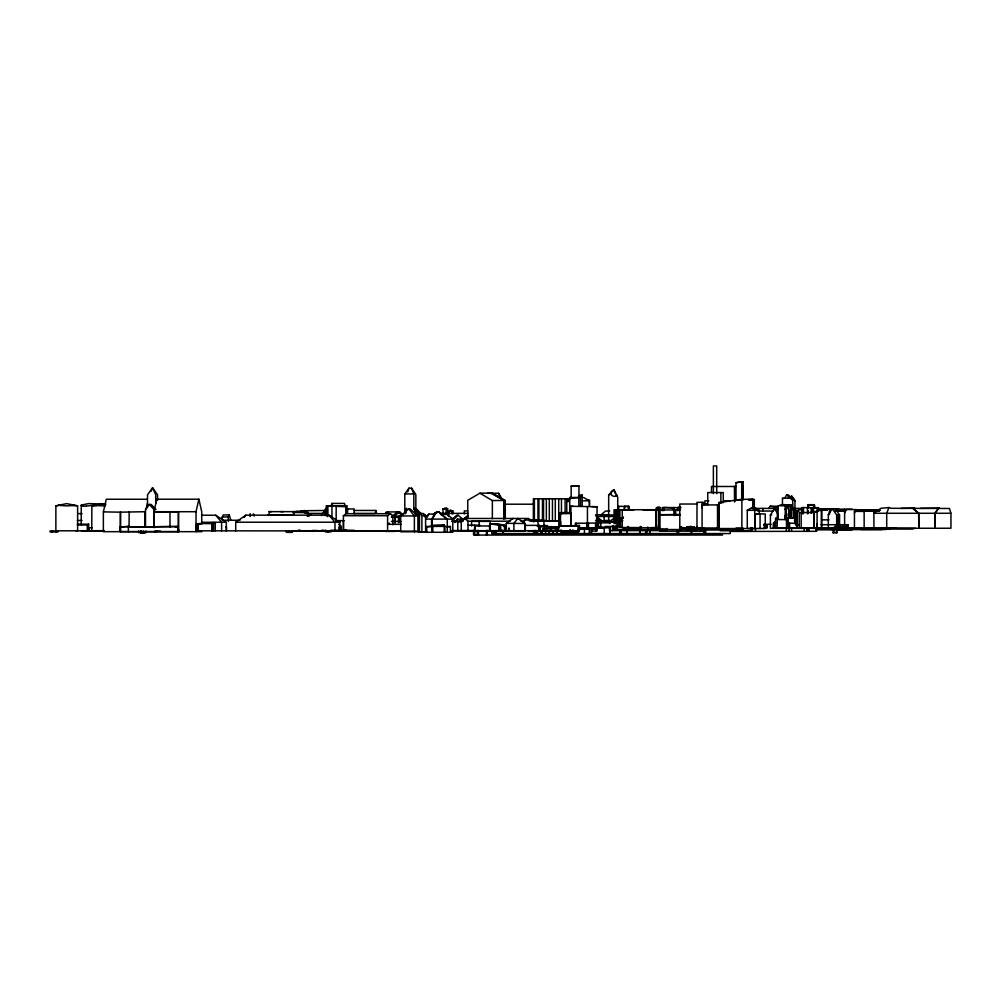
<?xml version="1.0" encoding="UTF-8"?>
<svg xmlns="http://www.w3.org/2000/svg" width="1001" height="1001" viewBox="0 0 1001 1001"><rect width="100%" height="100%" fill="white"/><g stroke="black" fill="none" stroke-linecap="round" stroke-linejoin="round"><path stroke-width="1.5" d="M201.727 523.998L201.727 511.711L198.874 499.211L156.656 499.211L154.104 511.711L154.104 527.74L153.991 509.496L149.249 504.441L145.52 509.109L145.52 527.114M627.039 530.668L627.039 533.558L627.039 530.442M687.437 527.952L687.437 527.039L687.437 527.952L687.437 527.039L688.213 527.677M686.11 529.917L694.569 529.917L694.381 527.039L691.991 527.039L691.991 527.952L691.228 526.501L687.437 526.901L691.228 526.501M808.232 507.557L808.232 504.954M395.282 517.004L395.27 522.647L395.257 516.741M691.954 527.152L691.904 527.264A2.44 0.788 -1.6 0 1 691.115 527.627L691.991 527.039L691.904 527.952C692.705 527.039 687.349 527.477 687.524 527.952M786.573 527.777L786.711 519.569L777.189 519.569M346.058 511.786L346.133 508.846M560.535 526.213L560.685 521.709M785.234 515.29L785.072 519.569L785.447 505.705L779.341 505.455L786.999 505.405M794.982 500.825L791.491 495.895L794.994 500.825L794.869 511.961M656.518 524.774L656.281 527.79L656.281 508.17L657.407 507.182L659.997 507.607L659.997 527.79L622.234 527.79L622.234 509.722L657.657 509.722M792.967 510.047L792.642 498.898L788.262 494.844L786.636 494.844L785.097 497.71M817.93 509.346L829.867 509.346L829.441 514.539L828.315 514.539L828.315 528.328M787.061 505.955L790.114 505.955L789.188 504.917L790.565 504.917L791.491 505.743L791.428 508.571L791.403 505.267L793.505 509.547L793.505 517.805L786.573 517.792L795.269 518.168L793.643 517.805L793.505 511.486M538.901 520.57L542.467 520.983L542.567 519.969L533.37 520.495L537.962 520.983L537.962 498.761M782.444 505.13L782.444 498.21L790.965 498.073L788.288 497.985M615.803 526.776L615.452 529.854L615.452 526.776M807.97 513.688L808.333 510.685M249.862 516.103L250.175 513.788L250.5 516.103M787.399 508.27L787.825 505.63L788.826 509.597L788.826 517.792L788.275 515.14M405.718 513.576L406.606 508.195L405.117 513.576M777.702 509.572L778.34 505.68L777.327 509.572L777.189 527.777M778.24 515.19L777.702 518.005L778.24 506.769M686.11 527.952L687.374 527.039L686.135 527.927M508.495 530.993L508.733 528.34M608.658 515.34L608.683 494.907L614.001 489.852L617.617 496.984M694.193 527.952L694.381 527.039M416.541 515.302L417.505 510.998L414.764 510.998M196.021 531.681L196.021 511.711L198.874 499.211M689.063 529.917L689.063 527.952L689.501 529.917L689.939 527.952L690.377 529.917L690.79 527.952L690.79 529.917M201.727 531.681L103.366 531.681L103.366 511.874L106.281 499.249L146.884 499.261M146.171 509.071L147.497 503.328M145.07 527.077L145.07 511.724L120.383 512.174L120.383 531.681M785.072 509.597L786.085 505.63L786.711 527.777M354.179 510.46L375.901 510.46L375.125 513.425L353.416 513.413M816.766 511.886L813.738 512.499M331.043 506.268L331.882 503.428L344.444 503.428L345.245 506.281M434.609 513.688L434.922 512.675L437.124 512.675M407.682 492.004L408.946 488.188L411.599 488.188L415.853 494.544L415.853 510.948M836.373 528.29L950.95 528.24L950.95 513.275L949.423 508.483L891.215 508.295L888.913 507.557L886.711 513.275L886.711 528.24M834.634 526.463L832.732 532.757L837.286 532.757L835.46 526.463L833.645 532.757M150.988 491.316L152.59 487.737L157.545 494.832L157.545 500.362M456.268 521.709L457.47 519.131L463.613 519.131M120.383 512.174L103.366 511.874M844.619 513.025L846.295 509.572L856.13 509.572L862.774 511.136M854.441 513.025L856.13 509.572M228.341 521.458L228.341 516.816L229.292 514.952L223.286 514.952L222.172 517.142L222.172 520.145M145.007 527.114L145.07 511.724M431.844 532.282L431.844 525.5L444.369 525.1L444.156 532.282M873.448 510.698L873.798 510.047L878.215 510.698L864.814 510.673M538.801 525.35L525.312 525.387L524.161 521.759L525.125 520.032L537.062 520.032L538.801 525.35L538.801 530.755M447.259 532.282L447.259 519.094L438.876 511.899L436.624 511.899L432.132 519.094L432.132 526.376L426.126 526.726L426.126 532.282M436.624 511.899L431.556 519.094L431.556 526.714L432.132 526.401M321.371 515.64L323.861 511.761M938.588 508.095L935.259 513.275L935.259 528.24M938.35 508.283L935.134 513.275L935.134 528.24M616.891 495.07C613.851 499.286 606.631 492.279 614.001 489.852M460.51 521.559L461.911 519.406L459.884 521.559M435.435 512.9L434.559 514.076L428.941 514.089L425.625 519.094L452.802 519.094L452.802 532.282L419.582 532.282M849.298 528.34L770.407 528.328L770.407 514.939L774.424 508.896L777.289 508.896M578.165 497.585L579.842 495.057L582.169 495.07L582.169 505.655M580.48 505.543L580.48 497.472L582.169 495.07M792.905 499.186L793.343 498.548M835.66 510.885L837.036 508.846L843.418 511.161M768.73 508.458L770.269 506.218L777.139 506.218M828.315 514.539L832.269 508.808L836.673 514.927L836.673 525.35M404.792 513.613L404.792 493.943L408.946 488.188M793.518 498.686L792.417 499.874M244.006 517.517L245.821 515.177L329.004 515.177L339.677 522.209L338.926 522.209M81.682 505.843L81.419 505.693A15.14 2.365 -12.2 0 1 81.281 505.08L88.614 503.591L106.006 504.141M326.751 507.582L325.037 509.784L325.037 515.64M454.754 522.572L457.47 519.131M399.224 521.834L399.224 516.191L400.237 515.778M691.991 527.239L690.715 526.864M447.66 514.727L447.66 508.808L446.371 508.208L445.858 514.727M623.285 517.942L620.482 520.783L620.495 527.489M463.651 519.882L458.083 515.24L452.202 520.945L456.681 520.895M465.265 518.918L468.218 516.178M813.951 518.643L813.988 527.865L813.913 511.473L817.091 511.711L816.578 512.174L816.578 510.472L821.834 510.472L821.834 527.865L799.211 527.865L799.211 512.499L813.988 512.499M854.441 528.09L854.441 511.361L855.83 510.122L879.654 510.047M425.575 531.781L400.7 531.781L400.7 515.965L408.758 508.808L410.01 508.808L418.068 515.965L418.068 531.781M640.803 527.59L619.206 527.489L619.206 520.795L623.51 517.004M433.133 514.827L435.347 512.9M425.488 517.092L428.941 514.089M610.623 493.606L608.658 495.032M120.258 527.001L129.054 526.413L120.258 527.001L120.258 531.606L178.491 531.606L178.491 512.174L153.991 512.174L154.091 527.114M332.632 505.593L331.882 506.231L331.882 505.58L332.845 506.168L331.882 503.428M525.125 520.032L522.972 521.821L524.161 521.759M452.452 518.906L456.869 515.24L458.083 515.24M914.939 508.108L901.15 508.395M607.77 514.877L601.138 514.714L605.555 511.048L609.697 511.048M467.98 515.252L461.298 520.933M864.138 528.178L864.138 510.497L879.516 510.673M864.138 510.497L869.719 510.673M532.019 521.196L528.591 518.468L464.602 518.468L461.236 521.171L461.236 530.693L557.407 530.693L557.407 527.001L539.964 526.426L539.964 530.755M392.017 516.541L396.634 512.499L398.886 512.499L401.676 515.24M392.017 516.153L394.269 516.153L398.886 512.499M448.936 514.276L448.936 511.311L450.1 510.41L452.865 510.935L452.865 513.876M763.813 525.813L767.154 525.475L767.154 527.827L763.813 527.827M451.101 510.41L448.936 511.311M343.393 530.943L343.393 515.715L346.158 513.726L390.365 513.726L392.83 515.49L392.83 524.762M389.326 523.073L387.587 524.324L401.338 524.324M343.393 515.715L387.587 515.715L390.365 513.726M506.281 530.993L506.281 523.335L513.175 518.38M235.723 530.855L235.723 522.222L245.821 515.177M613.951 518.38L609.509 521.433L613.538 521.408M178.416 526.488L128.366 527.039L178.416 526.488L175.363 527.127M679.103 510.66L679.041 507.57L677.902 507.645L680.555 507.194M774.198 522.685L773.31 523.248L773.31 527.74L796.683 527.802L796.683 512.575L792.266 508.621M505.28 518.768L505.28 500.6L492.479 493.08L479.879 493.193L467.755 500.3L467.755 518.643M426.126 526.726L432.132 526.376L431.994 529.341M755.267 528.49L755.267 513.951L765.239 513.951L765.239 528.49L747.272 528.49L747.272 510.31L751.839 507.67L754.641 507.682L759.171 510.31L759.171 514.001L760.297 514.001M566.766 513.588L566.766 500.8L570.195 498.836M77.427 524.974L87.275 524.974L88.651 524.186L88.664 530.868M558.671 526.163L579.454 525.538L579.454 530.73L558.671 530.73L558.671 526.163L579.454 525.538M869.381 510.01L868.43 510.397L879.353 510.973M543.543 520.583L542.567 520.983L542.567 519.969L546.358 520.858L558.721 520.795L543.543 520.983L543.543 498.761M870.169 510.397L879.216 510.347M543.055 530.855L543.055 528.766L556.619 528.365L556.681 533.558M443.018 514.727L443.018 508.808L446.371 508.208M450.45 526.539L446.746 526.714L450.45 526.539L450.45 532.282M543.055 528.766L556.619 528.365M888.913 507.557L880.93 508.27L873.898 513.275L950.95 513.275M55.906 505.893L66.592 503.628L77.615 505.793L77.615 530.805L55.868 530.805L55.868 505.893L59.284 505.23L64.427 505.793A10.673 2.115 0.1 0 0 71.622 505.593L77.59 505.793M402.052 514.014L399.95 511.924L387.374 511.924L385.573 512.449L386.411 513.576M91.742 530.868L91.867 505.905L102.44 503.728L105.017 504.241M734.734 499.874L742.892 499.549M734.621 499.874L743.13 499.887M780.717 505.455L784.146 504.617L786.811 505.705M680.117 514.476L659.934 514.727L680.367 514.789M813.913 511.473L814.238 527.865M604.979 516.053L607.657 515.415M560.935 513.701L570.858 513.413L570.858 526.276L570.92 506.293L597.034 506.756L597.034 529.229L578.34 529.229M878.916 510.873L877.99 510.673L878.765 511.086M754.316 508.708L754.316 499.549L748.861 499.887L752.802 499.324L752.802 507.432M307.57 515.115L310.748 514.602L307.782 514.602M157.044 530.955L153.991 531.606L160.31 531.056M736.048 500.187L736.01 482.72L741.353 481.719L743.092 481.869L743.092 499.374M623.097 518.005L617.142 519.144L618.18 523.16M790.114 505.955L791.491 505.743L790.953 505.267M617.142 519.144L622.71 518.005M73.799 505.242L74.587 505.242M96.409 505.467L91.867 505.905M742.755 481.719L736.01 482.72M812.412 512.449L812.412 507.832L816.703 507.832M666.716 530.417L662.449 531.181L662.449 529.154M304.742 512.95L308.308 512.662L308.308 515.115M783.057 504.954L787.487 504.792L789.151 505.668L784.721 505.78M617.742 497.647L617.692 509.834L618.756 509.684L615.452 509.822L615.452 523.698M754.316 528.541L718.781 528.541L718.781 502.577L741.879 499.311L752.802 499.324M677.151 515.077L680.117 514.677M558.833 527.715L558.833 513.275L560.935 513.075M304.542 510.46L308.471 513.425L305.643 511.186L300.625 510.773L326.251 510.46M198.123 530.83L198.123 523.948L200.45 523.911M578.953 498.323L578.953 485.91L571.171 486.148L571.171 498.26M675.662 515.277L675.662 510.122L680.117 509.784M436.649 526.051L444.156 525.5L431.844 525.5L432.795 526.401L444.932 526.388L444.932 532.282M618.756 509.684L616.516 509.822L616.516 519.081M326.364 515.64L326.364 505.88L332.845 505.593M153.991 509.496L155.831 509.396M222.172 517.142L228.341 516.816M596.796 520.983L599.249 520.858L596.283 519.194L599.211 521.296M865.852 510.072L862.061 510.247L876.2 510.022M571.171 486.148L578.953 485.91M155.706 503.465L155.706 494.794L152.59 487.737L147.497 494.857L147.497 507.582M450.1 510.41L452.865 510.935M622.822 520.758L619.206 520.795M840.54 510.21L843.63 510.185M487.687 493.33L498.586 493.255L501.126 497.472M491.128 493.08L505.28 500.6M859.571 510.16L872.484 510.698M770.407 514.939L771.746 514.927M675.662 510.122L678.428 510.11M604.216 521.096L604.028 514.814L601.05 514.827M597.459 516.466L614.276 516.503M339.677 522.209L235.723 522.222M499.011 530.955L499.011 524.837L498.848 530.955M867.579 510.385L869.093 510.372L865.69 509.884L867.579 511.073M829.028 511.924L830.254 511.924M836.673 514.927L838.225 515.227L838.225 525.412M838.538 525.35L838.538 514.927L839.564 514.927L839.564 525.35M838.225 515.227L838.75 525.412M459.196 521.221L462.224 521.208M741.353 481.719L743.092 481.869M579.416 497.522L571.346 498.185L571.346 497.472M920.495 508.37L939.476 508.095M841.816 510.235L844.206 510.235M438.876 511.899L441.591 514.101L447.034 514.101L452.802 519.094M821.583 519.857L829.016 519.844M506.281 523.335L524.824 523.498L524.824 530.993L451.739 530.83M736.173 486.486L711.498 486.486L711.498 492.58M742.179 486.486L743.192 486.486L743.192 498.673M404.792 493.943L413.813 493.943L413.813 509.196M580.48 497.472L569.707 497.472L569.707 513.701M748.247 499.549L754.316 499.549M586.523 500.112L589.539 500.112L589.539 505.993M479.879 493.193L492.354 500.55L503.841 500.487L503.841 518.718M504.041 500.6L504.041 518.768M566.766 500.8L569.456 500.8M582.557 500.8L589.339 500.8L589.339 505.292M708.846 500.85L704.892 500.85L704.892 504.792M729.942 500.85L723.26 500.85L723.26 492.567L707.745 492.567L707.745 504.754M697.259 504.029L679.804 504.029L679.804 527.89L688.363 527.852M504.567 504.204L534.109 504.204M149.249 504.441L151.151 504.441L155.706 509.271M783.495 504.617L784.146 504.617M719.406 504.929L702.076 504.929L702.239 507.995M808.22 504.954L814.001 504.954M345.007 505.73L347.072 505.73L347.072 508.958L345.62 508.846L347.597 508.846L347.597 513.526M326.364 505.88L336.161 505.805L336.161 521.271M617.692 506.368L628.816 506.368L628.816 509.909M346.133 506.756L335.535 506.268L345.745 506.281L346.133 513.438M534.134 506.931L533.646 521.721M679.153 507.607L662.124 507.57L662.124 510.623M656.281 508.17L659.997 507.607L658.946 507.182L658.483 508.17L658.483 529.542M778.278 508.458L753.941 508.383L756.894 509.134M794.982 508.445L801.638 508.383M443.018 508.808L447.66 508.808M827.339 508.846L837.036 508.846M346.696 508.958L354.191 508.958L354.191 513.526M817.717 509.159L827.965 509.159M837.512 509.159L852.089 509.159M827.489 509.609L817.704 509.609L827.389 509.872M633.833 509.872L614.063 509.834L614.063 523.698M643.105 509.959L678.603 509.959M802.815 509.797L798.235 509.797L797.159 513.25L797.159 528.328M878.603 509.884L875.462 509.884L879.391 510.435M629.579 509.909L630.88 509.947M747.272 510.31L759.171 510.31M840.74 510.297L843.755 510.297L838.525 509.809M857.006 510.422L878.678 510.385M467.792 510.898L464.364 510.898L464.364 513.926M857.106 510.91L862.637 510.91M870.169 510.973L871.671 510.973M757.757 511.048L773.26 511.048M798.836 511.048L795.645 511.048L795.645 508.445M269.156 514.614L269.156 511.649L307.257 511.636L307.57 512.474M154.104 511.711L196.021 511.711M269.156 511.649L271.609 511.649M280.806 511.649L283.371 511.649M293.155 511.636L307.57 511.924M308.308 512.662L293.468 512.474L294.219 512.662L294.219 514.852L268.03 514.852M560.485 526.251L560.485 512.625L570.858 512.612M558.833 513.275L561.574 513.275M308.471 513.4L323.974 513.4M419.482 531.781L419.482 513.463L423.173 513.463L425.575 515.427L425.625 532.282M440.127 513.363L468.343 513.363M77.765 513.601L82.095 513.601M417.417 514.376L418.593 514.376L418.593 531.781M402.152 514.689L403.028 514.689M595.432 514.827L604.028 514.814M201.889 515.227L215.741 515.227L226.314 522.184L226.314 530.868M602.665 515.327L613.45 515.327M419.482 513.463L421.896 515.427L425.575 515.427M603.128 515.39L613.913 515.39M400.7 515.965L418.068 515.965M418.593 515.815L419.482 515.815M400.362 516.328L394.269 516.153M424.437 516.353L427.502 516.353M424.299 516.441L427.427 516.441M391.779 516.804L399.524 516.804M391.454 517.004L399.937 517.004M778.378 518.005L775.575 518.005L775.575 527.777M619.919 518.768L615.99 518.768L615.99 522.922M222.66 520.257L240.002 520.257M604.016 520.495L609.972 520.495M336.286 520.633L344.081 520.633M595.507 520.77L609.622 520.77L609.622 523.523M529.416 520.983L558.733 520.983L558.721 498.761M464.602 518.468L467.993 521.183L510.16 521.183M521.096 521.196L524.211 521.196M391.391 521.383L400.926 521.383M451.739 521.383L462.249 521.383M457.382 521.596L461.874 521.646M605.392 522.097L618.067 522.097M201.451 522.322L225.688 522.184M595.758 522.822L610.385 522.822M213.175 523.598L198.298 523.598L198.261 530.83M198.123 523.948L196.396 524.124L196.396 530.83L401.338 530.943M494.194 524.036L489.939 524.049L489.939 530.968M763.65 524.324L771.095 524.324M795.682 524.712L798.71 524.712M821.07 524.712L848.122 524.712L848.122 527.902M490.002 530.968L490.102 524.024L504.567 524.962L504.567 530.955M468.068 525.187L479.804 525.187M538.213 525.325L542.805 526.126L538.576 526.126M558.833 525.225L560.485 525.225M764.251 525.475L767.154 525.475M490.528 525.975L475.15 525.975L475.15 530.968M503.453 526.401L506.418 526.401M537.349 526.401L545.12 526.401M605.392 526.476L618.067 526.476M225.688 526.864L226.464 526.864L226.464 530.893M339.689 526.926L338.926 526.926L338.926 530.943M557.407 527.001L539.964 526.426M595.758 527.414L610.385 527.414M595.507 527.64L609.622 527.64M88.664 527.777L92.23 527.777M578.853 527.727L595.532 527.727L595.532 523.085L586.849 523.085L586.849 527.727L587.437 523.21L575.375 523.21L575.375 526.226M690.665 527.852L703.628 527.89M595.395 527.927L604.692 527.927M683.295 527.94L694.193 527.94M719.406 527.977L696.984 527.977L696.984 502.327L703.378 502.327L703.378 504.929M785.122 527.902L836.123 527.902M844.619 528.053L895.745 528.09M736.01 528.14L743.092 528.14M825.262 528.29L833.783 528.29M859.834 528.353L915.602 528.453M816.503 528.691L831.981 528.691M866.916 528.541L890.665 528.541M851.576 528.866L912.862 528.903M702.477 529.129L743.192 529.129M816.516 529.054L833.783 529.054L815.99 529.166M835.785 529.054L844.243 529.054M849.536 529.029L888.75 529.016M178.491 529.191L178.954 531.681M666.716 529.154L659.884 529.154L659.884 531.181L703.528 531.181L703.528 528.515M836.098 529.179L867.454 529.254M742.729 529.542L627.977 529.542L627.977 526.438M831.218 529.542L833.157 529.542M836.436 529.542L844.794 529.542M860.822 529.491L886.198 529.491M702.79 529.717L720.357 529.717M838.7 529.642L881.994 529.579M652.84 529.842L613.538 529.842L613.538 525.863M815.802 529.842L833.77 529.842M835.672 529.842L852.089 529.842M298.611 530.13L300.062 530.13M345.232 530.167L346.671 530.167M321.922 530.205L323.373 530.205M325.037 530.28L325.951 530.28M330.743 530.28L354.191 530.28M312.312 530.517L317.292 530.517M451.864 530.568L474.349 530.568M81.244 530.755L104.329 530.668M293.456 530.73L326.426 530.73M330.142 530.73L365.478 530.73M660.66 530.63L609.509 530.63L609.509 527.565M720.207 530.73L751.939 530.73L751.939 527.602M76.026 530.843L103.691 530.855M527.965 530.893L578.953 530.893M364.514 531.131L418.456 531.131M385.235 531.406L394.644 531.406M730.417 531.431L816.553 531.318L816.553 528.553M144.557 532.695L138.726 532.695L138.726 530.98M722.609 535.06L473.548 535.06L473.548 530.367M718.781 502.577L723.26 502.59M345.245 506.181L335.535 505.805M570.92 506.293L573.01 506.293M617.692 509.834L618.756 509.834L618.756 506.368M77.365 524.174L88.651 524.186M815.777 528.053L818.468 528.053M705.129 503.741L707.494 503.753M854.441 511.361L864.138 511.398M399.224 516.191L400.6 516.191M77.365 520.457L82.032 520.47M812.412 507.832L813.2 507.832M629.154 509.959L629.892 509.959M502.915 524.824L494.031 524.036L504.567 524.962M506.281 526L505.03 526L505.03 530.755M677.902 507.645L680.93 507.67M463.288 520.77L461.298 520.745L463.288 520.745M755.267 513.951L759.171 514.001M785.51 504.842L790.565 504.917M539.964 527.627L539.752 530.755M591.854 506.619L597.034 506.756M83.121 506.131L83.809 506.156A14.602 2.277 -12.4 0 0 86.361 506.081M783.42 498.498L782.532 498.373M794.456 520.495L795.269 523.185L796.646 523.273L788.212 523.185L789.601 523.273L789.601 527.777M631.406 509.947L628.415 509.772L628.415 506.443M630.88 509.984L628.415 509.772L628.941 506.443L624.336 506.443L624.336 509.834L624.862 506.443M328.728 505.805L331.469 506.056M490.002 524.061L499.011 524.837M876.613 510.01L880.092 510.322M865.565 510.122L870.019 510.56M855.83 510.122L860.297 510.56M60.873 505.555L58.809 505.23M96.058 505.417L92.155 505.292A14.877 2.327 -12.5 0 1 86.461 506.043M770.269 506.218L776.275 507.507L776.275 508.445M870.495 510.573L872.634 511.048M94.782 505.28L95.896 505.492A10.46 2.202 -0.4 0 0 96.697 505.618M841.879 511.161L837.662 510.21L834.972 510.923L844.619 510.923L844.619 525.05M868.956 510.385L871.771 511.036M858.257 510.085L861.911 511.061M703.378 504.629L704.391 504.929M600.525 527.039L603.39 527.927M618.781 518.768L619.919 519.119L619.919 509.872M599.862 527.039L602.727 527.927M598.248 527.026L601.113 527.927M309.196 516.091L306.769 515.528L308.421 516.091M623.948 528.791L626.864 529.842M500.375 529.917L502.915 530.955M599.774 520.92L597.071 519.757L599.249 520.858M583.583 497.51L589.339 500.8M844.469 509.321L846.12 510.285M491.266 493.193L503.753 500.55L503.753 518.743M688.988 527.064L688.213 526.539M813.2 512.499L813.625 507.832L817.942 507.832L817.942 511.473M375.901 510.46L376.614 513.425M524.824 523.498L517.867 518.38L513.901 523.323L513.901 530.993M338.663 524.299L341.203 526.163L341.203 530.905M595.908 516.078L602.727 521.271M790.402 498.435L792.392 499.787A3.103 0.638 43.1 0 0 792.98 499.787M786.723 504.954L787.774 505.78M599.048 519.532L601.113 521.258M439.527 512.912L446.746 519.094M789.776 497.91L786.636 494.844M751.839 507.67L754.767 510.31L754.767 528.49M387.374 511.924L389.076 513.626M416.391 508.846L421.233 513.826M793.918 510.36L796.708 513.45M329.004 515.177L334.985 522.222L334.985 530.855M215.741 515.227L221.621 522.322L221.621 530.868M408.758 508.808L414.376 515.965L414.376 531.781M774.424 508.896L777.902 513.726M835.172 508.808L839.564 514.927M447.034 514.101L448.661 516.591M440.14 512.912L441.491 515.152M610.347 494.569L609.759 493.531M791.378 510.222L790.79 509.196L791.165 510.222M775.575 522.597L775.037 521.433L774.198 522.597L774.198 527.777M444.369 525.1L444.932 526.388M613.863 489.852L615.427 493.656M560.485 513.075L560.935 514.201L560.485 512.625M411.599 488.188L413.813 493.943M498.586 493.255L500.125 497.472M253.378 513.788L254.191 516.103M444.832 508.17L445.057 508.808M790.152 506.506L791.165 509.572L791.165 517.792L790.177 513.25M417.505 510.998L418.593 514.376M807.319 528.365L808.195 531.318L808.195 528.365M790.127 505.755L791.378 509.972L791.378 517.792M229.292 514.952L230.818 520.357M416.178 514.927L414.326 508.195L415.428 514.927M788.413 506.506L789.051 517.792L788.225 513.801M829.867 509.346L830.029 511.724M589.376 528.878L589.539 533.558L589.539 528.878M816.954 523.586L817.091 527.865L817.091 510.472M394.844 517.004L395.02 522.647M212.275 523.598L212.275 530.83L212.275 522.66L215.265 522.66L215.265 530.83M877.201 510.523L877.201 511.311M873.898 510.523L873.898 528.24M848.022 524.712L848.022 527.902M842.679 526.388L842.679 528.878M839.826 526.388L839.826 528.878M838.012 514.927L838.012 525.35M836.386 531.218L836.386 532.757M821.333 510.472L821.333 527.865M818.643 510.785L818.643 507.695L807.432 507.695L807.432 513.688M817.454 507.832L817.454 511.486M816.09 528.553L816.09 531.318M814.939 507.695L814.526 505.005L813.538 506.531L813.538 504.679M814.201 507.695L814.201 504.679L808.032 504.679L808.22 508.007M811.148 507.695L811.148 513.4M808.971 528.365L808.996 531.318M808.683 504.679L808.683 507.695L801.914 507.557L801.914 513.788M806.819 528.365L806.819 531.318M804.191 528.365L804.191 531.318M803.465 507.545L803.465 513.626M802.802 507.557L802.802 513.788M801.163 512.499L801.163 527.865M796.095 511.048L796.095 513.463M795.507 524.762L794.857 511.061L795.269 523.185M791.553 528.515L791.553 531.318M789.088 528.515L789.088 531.318M788.212 518.168L788.212 527.777M786.386 528.515L786.386 531.318M766.703 525.813L766.703 527.827M762.825 508.383L762.825 511.048M760.059 513.951L760.059 528.49M755.517 528.515L755.517 531.318M751.063 527.602L751.063 530.73M741.879 499.311L741.879 528.541M741.703 481.869L741.703 499.374M734.621 486.486L734.734 501.714M734.559 486.486L734.559 501.714M730.242 529.416L730.242 533.558L491.804 533.558L491.804 530.568M720.87 492.567L720.87 503.228M719.118 504.929L719.118 527.977M717.529 504.929L717.529 527.977M716.703 493.681L716.703 465.94L713.375 465.94L713.375 493.681M705.718 529.416L705.718 533.558M705.117 529.416L705.117 533.558M704.616 529.141L704.616 533.558M703.803 530.605L703.803 533.558M702.076 502.327L702.076 527.977M700.387 528.515L700.387 531.181M697.222 526.551L697.222 529.542M696.195 528.666L696.208 531.181M693.543 528.478L693.543 531.181M691.691 530.605L691.691 533.558M691.241 530.605L691.216 533.558M689.501 527.952L689.501 529.917M686.486 527.752L686.486 529.917M683.908 527.752L683.908 529.366M683.545 527.752L683.545 529.366M681.606 526.526L681.606 529.542M680.367 526.589L680.367 529.542M678.615 530.605L678.603 533.558M678.165 530.605L678.165 533.558M677.464 507.607L677.464 510.66M677.202 530.53L677.202 533.558M674.411 509.959L674.411 515.377M674.311 509.959L674.311 515.615M673.56 510.573L673.56 507.507L674.061 507.957L664.013 507.482L664.013 510.573M666.879 528.478L666.879 531.181M662.937 507.507L662.937 510.623M660.923 514.476L660.923 515.277M659.321 526.689L659.321 529.542L659.321 527.439L651.313 527.627L651.313 529.542M655.805 509.722L655.805 527.79M649.937 530.53L649.937 533.558M649.687 530.53L649.687 533.558M647.822 527.001L647.86 529.542M646.871 530.605L646.821 533.558M645.645 530.668L645.645 533.558M640.165 526.564L640.165 529.542M639.877 530.442L639.877 533.558M639.689 530.442L639.677 533.558M628.54 526.689L628.54 529.542M627.252 530.442L627.252 533.558M621.095 530.668L621.095 533.558M619.882 530.455L619.882 533.558M618.43 509.872L618.43 519.094M617.517 509.834L617.592 529.854M617.142 518.768L617.142 529.854M615.99 525.7L615.99 529.854M614.063 526.776L614.063 529.854M613.751 526.263L613.751 529.842M612.487 526.013L612.487 530.63M609.972 527.752L609.972 533.558M608.671 516.503L608.671 521.158M604.216 527.327L604.216 533.558M600.775 522.822L600.775 527.414M598.548 522.822L598.548 527.414M596.709 520.77L596.709 523.523M596.321 531.056L596.896 528.578L596.896 531.056L591.503 531.056L591.503 528.741M592.079 528.578L592.079 531.056M591.591 528.903L591.591 533.558M588.45 523.085L588.45 527.727M587.437 506.756L587.437 524.737M584.421 529.016L584.421 533.558M578.816 497.472L578.816 505.555M578.453 529.792L578.453 532.757L561.06 532.757L561.06 529.792M578.052 526.163L578.052 530.73M575.988 523.21L575.988 526.226M572.872 529.792L572.872 532.757M570.32 529.792L570.32 532.757M570.107 529.792L570.107 532.757M568.993 501.714L568.993 498.761L533.37 498.761L533.37 520.983M567.179 498.761L567.179 501.689M565.102 498.761L565.102 513.475M561.461 498.761L561.461 512.737M557.282 530.605L557.294 533.558M555.542 528.741L555.542 530.855M555.305 498.761L555.305 520.983M553.29 530.605L553.29 533.558M553.103 530.605L553.103 533.558M552.74 530.605L552.69 533.558M552.464 498.761L552.464 520.983M551.088 526.426L551.088 529.279M549.311 498.761L549.311 520.983M549.099 530.605L549.061 533.558M546.358 498.761L546.358 520.983M545.645 530.605L545.595 533.558M544.306 528.365L544.306 530.855M543.956 520.983L543.956 526.639M542.467 498.761L542.467 520.983M541.966 530.605L542.004 533.558M541.366 530.605L541.366 533.558M541.178 530.605L541.178 533.558M538.901 498.761L538.901 520.983M537.537 530.605L537.487 533.558M536.886 530.605L536.886 533.558M536.461 530.605L536.461 533.558M535.985 530.605L536.023 533.558M535.835 530.605L535.835 533.558M535.548 530.605L535.548 533.558M535.397 530.605L535.397 533.558M534.909 530.605L534.909 533.558M534.759 530.605L534.734 533.558M534.572 530.605L534.572 533.558M534.396 498.761L534.396 520.983M534.284 530.605L534.284 533.558M534.134 530.605L534.134 533.558M533.996 506.931L533.996 521.721M533.996 530.605L533.996 533.558M533.646 530.605L533.646 533.558M525.312 524.399L525.312 530.755M509.271 528.34L509.271 530.993M509.021 528.34L509.021 530.993M503.34 530.467L503.34 533.558M500.65 524.974L500.65 530.955M496.283 530.517L496.283 533.558M495.608 530.517L495.608 533.558M493.906 530.605L493.906 533.558M493.556 530.643L493.556 533.558M492.354 500.55L492.354 518.743M490.215 524.474L490.215 521.371L471.596 521.371L471.596 526.013M489.564 525.975L489.564 530.968M487.337 530.367L487.337 535.06M486.423 530.367L486.423 535.06M479.154 521.371L479.154 526.013M478.491 530.367L478.491 535.06M477.214 530.367L477.214 535.06M474.824 530.367L474.824 535.06M474.587 525.187L474.587 530.968M467.993 521.196L468.068 530.968M457.795 521.383L457.795 530.83M451.814 510.935L451.814 513.813M432.795 526.401L432.795 532.282M426.739 526.376L426.739 532.282M421.896 515.427L421.896 531.781M399.361 516.003L399.361 521.721M398.448 516.741L398.448 522.647M394.844 516.741L394.844 522.647M387.587 515.715L387.587 530.943M343.506 520.633L343.506 530.993M339.702 520.633L339.689 530.943M331.957 505.805L331.957 518.043M330.981 530.993L330.981 531.881L325.15 531.881L325.15 530.993M328.416 530.993L328.416 531.881M327.853 505.805L327.853 516.516M327.727 530.993L327.727 531.881M327.314 505.805L327.314 516.554M293.468 511.924L293.468 514.852M292.355 530.93L292.355 532.357L286.336 532.357L286.336 530.93M288.989 530.93L288.989 532.357M213.576 522.66L213.576 530.83M212.162 523.598L212.162 530.83M178.416 512.174L178.416 531.606M177.753 526.926L177.753 531.606M170.007 512.174L169.957 527.114M145.883 530.968L145.883 532.795L140.666 532.795L140.666 530.968M143.318 530.968L143.318 532.795M141.291 530.98L141.291 532.695M129.167 511.711L129.054 527.189M128.366 526.989L128.366 531.606M120.52 511.886L120.52 531.681M89.152 527.777L89.152 530.868M87.275 524.974L87.275 530.843M81.244 505.305L81.244 524.762M56.131 530.918L56.131 531.944M51.989 530.918L51.989 531.944M296.246 511.924A9.359 3.003 -15.7 0 1 296.409 511.323L301.801 511.436A9.66 3.216 17.8 0 0 302.84 511.849M303.391 512.011A9.072 3.066 17.6 0 1 302.878 511.824M96.571 505.43A10.498 1.977 0.5 0 0 100.263 505.755L104.317 505.868A10.448 2.04 0.4 0 0 105.33 505.83M616.666 496.171A6.494 0.801 64 0 1 616.166 495.307M82.808 506.093A14.877 2.327 -12.5 0 1 81.456 505.78M544.231 525.475L541.741 525.963L547.547 525.675L544.231 525.475M301.977 510.773L300.625 510.773L301.977 510.773M846.796 526.388L835.697 526.388L835.697 528.878L846.796 528.878L846.796 526.388M58.071 530.918L50.05 530.918L50.05 531.944L58.071 531.944L58.071 530.918M877.439 511.01L875.199 510.573L877.439 510.96M918.793 513.275L912.787 508.295L918.693 513.275L918.793 528.24L918.693 513.275M502.727 533.558L502.665 530.467L502.727 533.558M640.815 529.542L640.815 526.564L640.815 529.542"/></g></svg>
